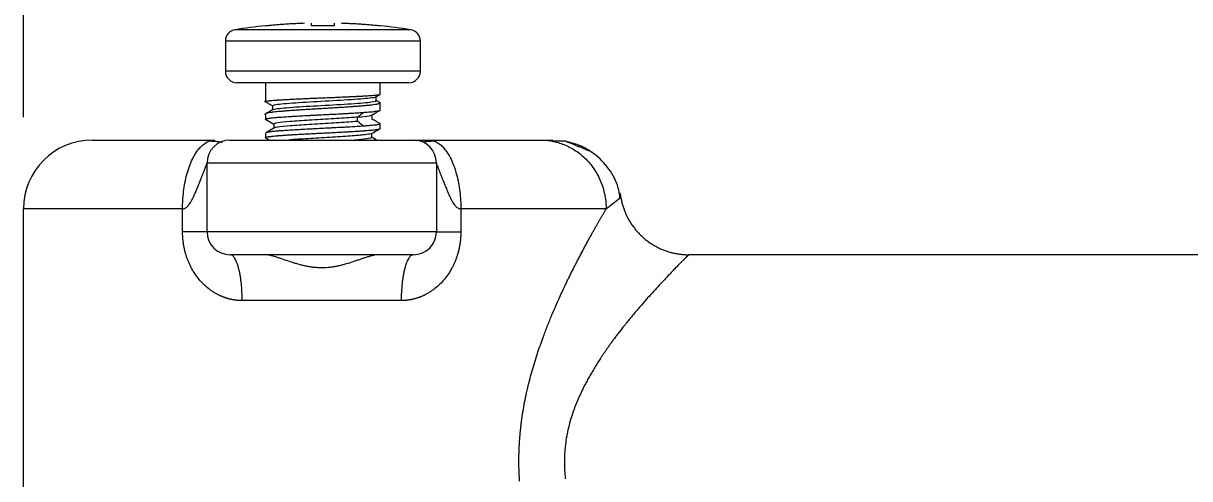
# Model space of a CAD drawing. Extents: x 4138 to 4928, y 0 to 579.
# Drawn here: x 4248.7 to 4299.6, y 503.6 to 523.4 of the extents above; entities that cross this region are included whole.
import ezdxf

# ---------------------------------------------------------------- set-up
doc = ezdxf.new("R2010")
doc.units = 0
doc.header["$LTSCALE"] = 10
doc.header["$MEASUREMENT"] = 0
doc.header["$PDMODE"] = 3
doc.header["$PDSIZE"] = -10
doc.layers.get('0').update_dxf_attribs({"linetype": 'CONTINUOUS'})
doc.layers.get('DEFPOINTS').update_dxf_attribs({"linetype": 'CONTINUOUS'})
doc.layers.add('1', color=7, linetype='CONTINUOUS')
doc.styles.add('Daelim Dimension', font='NanumGothic.ttf')
doc.dimstyles.new('DEFAULT', dxfattribs={"dimscale": 2, "dimtxt": 2, "dimasz": 2, "dimexe": 0, "dimexo": 2, "dimgap": 1, "dimtad": 1, "dimdec": 0, "dimzin": 9, "dimdsep": 46, "dimtxsty": 'Daelim Dimension', "dimcen": 0.5, "dimclrd": 5, "dimclre": 5, "dimclrt": 256, "dimadec": 1, "dimazin": 0, "dimtfac": 1, "dimtdec": 0, "dimtix": 1, "dimtmove": 0, "dimatfit": 3, "dimfxl": 1, "dimtolj": 1, "dimtzin": 1, "dimlwd": 9, "dimlwe": 9, "dimarcsym": 0})

# ---------------------------------------------------------------- blocks, each defined once
blk = doc.blocks.new('*D0')
at = {"color": 5, "lineweight": 9, "ltscale": 0.5, "transparency": 16777216}
for p, q in [((4248.734, 519.336), (4248.734, 541.51)), ((4418.784, 522.086), (4418.784, 541.51)), ((4252.734, 539.51), (4414.784, 539.51))]:
    blk.add_line(p, q, dxfattribs=at)
at = {"color": 5, "ltscale": 0.5, "transparency": 16777216}
for points in [[(4252.734, 540.177), (4252.734, 538.843), (4248.734, 539.51)], [(4414.784, 540.177), (4414.784, 538.843), (4418.784, 539.51)]]:
    blk.add_solid(points, dxfattribs=at)
at = {"layer": 'DEFPOINTS', "color": 0, "ltscale": 0.5, "transparency": 16777216}
for p in [(4418.784, 539.51), (4418.784, 518.086), (4248.734, 515.336)]:
    blk.add_point(p, dxfattribs=at)
at = {"color": 7, "ltscale": 0.5, "transparency": 16777216, "insert": (4333.759, 546.918), "char_height": 10, "attachment_point": 5, "style": 'Daelim Dimension'}
blk.add_mtext('\\A1;170', dxfattribs=at)

msp = doc.modelspace()

# ---------------------------------------------------------------- linework, layer by layer
at = {"layer": '1', "color": 7, "linetype": 'Continuous', "lineweight": 18}
for p, q in [((4259.287, 523.31), (4259.284, 523.315)), ((4264.284, 523.315), (4264.281, 523.31)), ((4265.612, 523.146), (4257.956, 523.146)), ((4257.533, 522.652), (4257.533, 521.336)), ((4266.035, 521.336), (4266.035, 522.652)), ((4265.535, 520.836), (4258.033, 520.836)), ((4251.734, 518.336), (4257.067, 518.336)), ((4257.734, 518.336), (4265.734, 518.336)), ((4266.4, 518.336), (4271.274, 518.336)), ((4256.734, 514.336), (4256.734, 517.336)), ((4266.734, 517.336), (4266.734, 514.336)), ((4248.734, 472.836), (4248.734, 515.336)), ((4265.734, 513.336), (4257.734, 513.336)), ((4357.734, 513.336), (4277.734, 513.336))]:
    msp.add_line(p, q, dxfattribs=at)
at = {"layer": '1', "color": 7, "linetype": 'Continuous', "lineweight": 13}
for p, q in [((4266.035, 522.652), (4257.533, 522.652)), ((4266.035, 521.336), (4257.533, 521.336)), ((4256.734, 517.336), (4266.734, 517.336)), ((4255.667, 514.336), (4255.667, 515.336)), ((4267.801, 515.336), (4267.801, 514.336)), ((4266.734, 514.336), (4256.734, 514.336)), ((4265.201, 511.336), (4258.267, 511.336))]:
    msp.add_line(p, q, dxfattribs=at)
at = {"layer": '1', "color": 7, "linetype": 'Continuous', "lineweight": 18}
for centre, radius, start, end in [((4258.033, 522.652), 0.5, 98.8069, 180), ((4265.535, 522.652), 0.5, 0, 81.1931), ((4258.033, 521.336), 0.5, 180, 270), ((4265.535, 521.336), 0.5, 270, 0), ((4251.734, 515.336), 3, 90, 180), ((4257.734, 517.336), 1, 90, 180), ((4265.734, 517.336), 1, 0, 90), ((4257.734, 514.336), 1, 180, 270), ((4265.734, 514.336), 1, 270, 0)]:
    msp.add_arc(centre, radius, start, end, dxfattribs=at)
for centre, major_axis, ratio, start_param, end_param in [((4261.784, 498.44), (-24.705, -3.828), 1, 4.658847, 4.712389), ((4261.784, 504.304), (22.419, 0), 0.847998, 1.548492, 1.593101), ((4261.784, 498.44), (24.705, -3.828), 1, 1.570796, 1.624338)]:
    msp.add_ellipse(centre, major_axis=major_axis, ratio=ratio, start_param=start_param, end_param=end_param, dxfattribs=at)
for points, weights, degree in [([(4260.984, 523.423), (4260.133, 523.395), (4259.287, 523.31)], [1, 0.999421089511, 1], 2), ([(4261.284, 523.31), (4261.284, 523.395), (4261.284, 523.423)], [1, 0.999421089511, 1], 2), ([(4262.284, 523.423), (4262.284, 523.395), (4262.284, 523.31)], [1, 0.999421089511, 1], 2), ([(4264.281, 523.31), (4263.434, 523.395), (4262.584, 523.423)], [1, 0.999421089511, 1], 2), ([(4274.776, 515.836), (4275.032, 514.32), (4276.207, 513.336), (4277.734, 513.336)], [1.12433443893, 0.952241180182, 0.958795667554, 1.14399790104], 3)]:
    msp.add_rational_spline(points, weights, degree=degree, dxfattribs=at)
for points, degree in [([(4259.284, 520.836), (4259.284, 520.008)], 1), ([(4264.284, 520.333), (4264.284, 520.836)], 1), ([(4264.101, 520.224), (4264.276, 520.325)], 1), ([(4259.234, 520.033), (4259.587, 519.829)], 1), ([(4259.291, 520.001), (4259.286, 520.003), (4259.284, 520.006), (4259.284, 520.009)], 3), ([(4259.587, 519.835), (4259.587, 519.655)], 1), ([(4264.265, 519.968), (4264.103, 520.062)], 1), ([(4264.113, 520.05), (4264.113, 520.231)], 1), ([(4264.284, 519.639), (4264.284, 519.948)], 1), ([(4259.596, 519.661), (4259.234, 519.45)], 1), ([(4259.284, 519.473), (4259.284, 519.24)], 1), ([(4263.909, 519.417), (4264.271, 519.628)], 1), ([(4264.28, 519.05), (4263.917, 519.26)], 1), ([(4263.927, 519.248), (4263.927, 519.252), (4263.924, 519.256), (4263.918, 519.26)], 3), ([(4263.927, 519.248), (4263.927, 519.428)], 1), ([(4259.293, 519.23), (4259.287, 519.233), (4259.284, 519.237), (4259.284, 519.24)], 3), ([(4259.291, 519.231), (4259.472, 519.126), (4259.653, 519.021)], 2), ([(4259.653, 518.86), (4259.472, 518.755), (4259.291, 518.65)], 2), ([(4259.642, 519.034), (4259.642, 518.944), (4259.642, 518.854)], 2), ([(4263.915, 518.621), (4264.096, 518.726), (4264.277, 518.831)], 2), ([(4264.274, 519.053), (4264.281, 519.049), (4264.284, 519.045), (4264.284, 519.041)], 3), ([(4264.284, 518.84), (4264.284, 519.042)], 1), ([(4259.284, 518.64), (4259.284, 518.44)], 1), ([(4259.294, 518.429), (4259.287, 518.433), (4259.284, 518.437), (4259.284, 518.44)], 3), ([(4259.292, 518.43), (4259.373, 518.383), (4259.454, 518.336)], 2), ([(4264.128, 518.336), (4264.021, 518.398), (4263.914, 518.46)], 2), ([(4263.926, 518.447), (4263.926, 518.537), (4263.926, 518.627)], 2), ([(4272.324, 518.286), (4271.78, 518.288)], 1), ([(4272.523, 518.218), (4272.354, 518.288)], 1), ([(4273.399, 517.858), (4272.354, 518.288)], 1), ([(4274.737, 516.029), (4274.752, 515.965), (4274.765, 515.9), (4274.776, 515.836)], 3)]:
    msp.add_open_spline(points, degree=degree, dxfattribs=at)
for points, knots in [([(4259.284, 520.009), (4259.284, 520.012), (4259.292, 520.019), (4259.328, 520.03), (4259.367, 520.037), (4259.397, 520.041), (4259.403, 520.042), (4259.416, 520.044), (4259.423, 520.045), (4259.444, 520.048), (4259.459, 520.05), (4259.506, 520.055), (4259.575, 520.062), (4259.659, 520.07), (4259.727, 520.075), (4259.762, 520.078), (4259.8, 520.08), (4259.825, 520.082), (4259.838, 520.083), (4259.903, 520.087), (4260.013, 520.094), (4260.134, 520.101), (4260.26, 520.108), (4260.325, 520.111), (4260.411, 520.115), (4260.428, 520.116), (4260.463, 520.118), (4260.48, 520.119), (4260.533, 520.122), (4260.569, 520.123), (4260.677, 520.129), (4260.825, 520.136), (4260.978, 520.143), (4261.095, 520.148), (4261.135, 520.149), (4261.215, 520.153), (4261.255, 520.155), (4261.376, 520.16), (4261.457, 520.163), (4261.619, 520.17), (4261.7, 520.173), (4261.863, 520.18), (4261.945, 520.183), (4262.068, 520.188), (4262.109, 520.19), (4262.19, 520.194), (4262.231, 520.195), (4262.351, 520.2), (4262.509, 520.207), (4262.663, 520.214), (4262.776, 520.219), (4262.814, 520.22), (4262.87, 520.223), (4262.888, 520.223), (4262.925, 520.225), (4263.016, 520.229), (4263.104, 520.233), (4263.239, 520.24), (4263.37, 520.246), (4263.492, 520.253), (4263.565, 520.257), (4263.579, 520.258), (4263.608, 520.26), (4263.65, 520.262), (4263.69, 520.265), (4263.767, 520.27), (4263.865, 520.276), (4263.949, 520.282), (4264.007, 520.287), (4264.025, 520.288), (4264.061, 520.292), (4264.077, 520.293), (4264.125, 520.298), (4264.18, 520.305), (4264.219, 520.311), (4264.243, 520.316), (4264.25, 520.317), (4264.262, 520.321), (4264.268, 520.322), (4264.28, 520.327), (4264.284, 520.33), (4264.284, 520.333)], [0, 0, 0, 0, 0.03125, 0.0625, 0.09375, 0.09375, 0.101563, 0.101563, 0.109375, 0.109375, 0.125, 0.125, 0.15625, 0.1875, 0.1875, 0.203125, 0.210938, 0.210938, 0.21875, 0.21875, 0.25, 0.28125, 0.28125, 0.3125, 0.3125, 0.320313, 0.320313, 0.328125, 0.328125, 0.34375, 0.34375, 0.375, 0.40625, 0.40625, 0.421875, 0.421875, 0.4375, 0.4375, 0.46875, 0.46875, 0.5, 0.5, 0.53125, 0.53125, 0.546875, 0.546875, 0.5625, 0.5625, 0.59375, 0.625, 0.625, 0.640625, 0.640625, 0.648437, 0.648437, 0.65625, 0.6875, 0.6875, 0.71875, 0.75, 0.75, 0.757812, 0.757812, 0.765625, 0.78125, 0.78125, 0.8125, 0.84375, 0.84375, 0.859375, 0.859375, 0.875, 0.875, 0.90625, 0.9375, 0.9375, 0.953125, 0.953125, 0.96875, 0.96875, 1, 1, 1, 1]), ([(4264.284, 519.948), (4264.284, 519.942), (4264.28, 519.937), (4264.264, 519.927), (4264.24, 519.917), (4264.2, 519.906), (4264.165, 519.899), (4264.152, 519.896), (4264.124, 519.891), (4264.109, 519.889), (4264.062, 519.881), (4263.992, 519.871), (4263.909, 519.86), (4263.841, 519.852), (4263.805, 519.849), (4263.768, 519.845), (4263.743, 519.842), (4263.73, 519.841), (4263.664, 519.834), (4263.554, 519.824), (4263.374, 519.809), (4263.242, 519.8), (4263.157, 519.793), (4263.14, 519.792), (4263.105, 519.789), (4263.087, 519.788), (4263.034, 519.784), (4262.999, 519.782), (4262.891, 519.774), (4262.743, 519.764), (4262.59, 519.754), (4262.472, 519.746), (4262.433, 519.744), (4262.353, 519.739), (4262.313, 519.736), (4262.192, 519.729), (4262.03, 519.719), (4261.867, 519.71), (4261.704, 519.7), (4261.623, 519.695), (4261.5, 519.687), (4261.459, 519.685), (4261.377, 519.68), (4261.337, 519.677), (4261.217, 519.67), (4261.059, 519.66), (4260.905, 519.65), (4260.792, 519.643), (4260.754, 519.64), (4260.698, 519.637), (4260.68, 519.636), (4260.643, 519.633), (4260.551, 519.627), (4260.464, 519.621), (4260.328, 519.612), (4260.263, 519.607), (4260.137, 519.597), (4260.076, 519.592), (4260.003, 519.586), (4259.989, 519.585), (4259.96, 519.582), (4259.918, 519.578), (4259.878, 519.575), (4259.8, 519.567), (4259.703, 519.558), (4259.619, 519.548), (4259.561, 519.541), (4259.543, 519.539), (4259.507, 519.534), (4259.49, 519.532), (4259.443, 519.525), (4259.416, 519.52), (4259.368, 519.511), (4259.348, 519.506), (4259.316, 519.496), (4259.304, 519.491), (4259.288, 519.482), (4259.284, 519.477), (4259.284, 519.472)], [0, 0, 0, 0, 0.03125, 0.03125, 0.0625, 0.09375, 0.09375, 0.109375, 0.109375, 0.125, 0.125, 0.15625, 0.1875, 0.1875, 0.203125, 0.210937, 0.210937, 0.21875, 0.21875, 0.25, 0.28125, 0.3125, 0.3125, 0.320312, 0.320312, 0.328125, 0.328125, 0.34375, 0.34375, 0.375, 0.40625, 0.40625, 0.421875, 0.421875, 0.4375, 0.4375, 0.46875, 0.5, 0.5, 0.53125, 0.53125, 0.546875, 0.546875, 0.5625, 0.5625, 0.59375, 0.625, 0.625, 0.640625, 0.640625, 0.648437, 0.648437, 0.65625, 0.6875, 0.6875, 0.71875, 0.71875, 0.75, 0.75, 0.757812, 0.757812, 0.765625, 0.78125, 0.78125, 0.8125, 0.84375, 0.84375, 0.859375, 0.859375, 0.875, 0.875, 0.90625, 0.90625, 0.9375, 0.9375, 0.96875, 0.96875, 1, 1, 1, 1]), ([(4259.596, 519.824), (4259.57, 519.84), (4259.643, 519.883), (4260.36, 519.952), (4261.708, 520.03), (4263.089, 520.107), (4263.946, 520.176), (4264.112, 520.219), (4264.113, 520.237)], [0, 0, 0, 0, 0.11888, 0.313754, 0.499296, 0.684838, 0.87038, 1, 1, 1, 1]), ([(4259.587, 519.649), (4259.587, 519.661), (4259.684, 519.701), (4260.36, 519.765), (4261.708, 519.843), (4263.089, 519.92), (4263.946, 519.989), (4264.112, 520.032), (4264.113, 520.05)], [0, 0, 0, 0, 0.092881, 0.293421, 0.484357, 0.675294, 0.86623, 1, 1, 1, 1]), ([(4264.269, 519.966), (4264.272, 519.964), (4264.28, 519.958), (4264.284, 519.952), (4264.284, 519.948)], [0, 0, 0, 0, 0.279272, 1, 1, 1, 1]), ([(4259.284, 519.24), (4259.284, 519.247), (4259.293, 519.253), (4259.329, 519.266), (4259.356, 519.272), (4259.4, 519.28), (4259.41, 519.281), (4259.43, 519.284), (4259.44, 519.286), (4259.474, 519.29), (4259.498, 519.294), (4259.577, 519.303), (4259.637, 519.309), (4259.739, 519.319), (4259.775, 519.322), (4259.832, 519.327), (4259.851, 519.328), (4259.891, 519.331), (4259.911, 519.333), (4260.014, 519.341), (4260.103, 519.347), (4260.245, 519.356), (4260.293, 519.359), (4260.369, 519.364), (4260.394, 519.366), (4260.446, 519.369), (4260.472, 519.37), (4260.605, 519.378), (4260.714, 519.384), (4260.94, 519.397), (4261.056, 519.403), (4261.206, 519.411), (4261.236, 519.412), (4261.296, 519.416), (4261.387, 519.42), (4261.478, 519.425), (4261.661, 519.434), (4261.783, 519.441), (4261.936, 519.448), (4261.967, 519.45), (4262.028, 519.453), (4262.059, 519.455), (4262.151, 519.459), (4262.212, 519.462), (4262.392, 519.472), (4262.51, 519.478), (4262.683, 519.487), (4262.74, 519.491), (4262.824, 519.495), (4262.852, 519.497), (4262.908, 519.5), (4262.935, 519.502), (4263.071, 519.509), (4263.175, 519.515), (4263.371, 519.528), (4263.464, 519.534), (4263.552, 519.541)], [0, 0, 0, 0, 0.0625, 0.0625, 0.125, 0.125, 0.140625, 0.140625, 0.15625, 0.15625, 0.1875, 0.1875, 0.25, 0.25, 0.28125, 0.28125, 0.296875, 0.296875, 0.3125, 0.3125, 0.375, 0.375, 0.40625, 0.40625, 0.421875, 0.421875, 0.4375, 0.4375, 0.5, 0.5, 0.5625, 0.5625, 0.578125, 0.578125, 0.59375, 0.625, 0.625, 0.6875, 0.6875, 0.703125, 0.703125, 0.71875, 0.71875, 0.75, 0.75, 0.8125, 0.8125, 0.84375, 0.84375, 0.859375, 0.859375, 0.875, 0.875, 0.9375, 0.9375, 1, 1, 1, 1]), ([(4263.298, 519.334), (4263.212, 519.327), (4262.873, 519.3), (4262.152, 519.255), (4261.172, 519.198), (4260.313, 519.141), (4259.763, 519.086), (4259.642, 519.051), (4259.642, 519.034)], [0, 0, 0, 0, 0.072909, 0.262447, 0.451985, 0.641523, 0.831061, 1, 1, 1, 1]), ([(4263.298, 519.334), (4263.52, 519.352), (4263.779, 519.38), (4263.889, 519.408), (4263.909, 519.418)], [0, 0, 0, 0, 0.669795, 1, 1, 1, 1]), ([(4263.552, 519.541), (4263.61, 519.545), (4263.72, 519.554), (4263.865, 519.566), (4263.949, 519.574), (4264.007, 519.58), (4264.026, 519.582), (4264.061, 519.586), (4264.078, 519.588), (4264.125, 519.594), (4264.152, 519.598), (4264.2, 519.607), (4264.219, 519.611), (4264.243, 519.617), (4264.25, 519.619), (4264.263, 519.623), (4264.268, 519.625), (4264.28, 519.632), (4264.284, 519.636), (4264.284, 519.64)], [0, 0, 0, 0, 0.125, 0.25, 0.375, 0.375, 0.4375, 0.4375, 0.5, 0.5, 0.625, 0.625, 0.75, 0.75, 0.8125, 0.8125, 0.875, 0.875, 1, 1, 1, 1]), ([(4259.284, 518.44), (4259.284, 518.445), (4259.288, 518.449), (4259.304, 518.457), (4259.328, 518.466), (4259.367, 518.474), (4259.397, 518.479), (4259.403, 518.48), (4259.416, 518.482), (4259.423, 518.483), (4259.444, 518.486), (4259.459, 518.488), (4259.506, 518.495), (4259.541, 518.499), (4259.617, 518.507), (4259.659, 518.511), (4259.727, 518.518), (4259.763, 518.521), (4259.8, 518.524), (4259.825, 518.526), (4259.838, 518.527), (4259.903, 518.532), (4259.959, 518.536), (4260.074, 518.545), (4260.134, 518.549), (4260.26, 518.557), (4260.326, 518.561), (4260.411, 518.567), (4260.428, 518.568), (4260.463, 518.57), (4260.481, 518.571), (4260.534, 518.574), (4260.569, 518.576), (4260.678, 518.582), (4260.825, 518.591), (4260.978, 518.599), (4261.096, 518.605), (4261.135, 518.607), (4261.215, 518.611), (4261.255, 518.613), (4261.376, 518.62), (4261.538, 518.628), (4261.782, 518.641), (4261.945, 518.649), (4262.068, 518.655), (4262.109, 518.657), (4262.191, 518.661), (4262.231, 518.663), (4262.351, 518.67), (4262.509, 518.678), (4262.663, 518.686), (4262.776, 518.693), (4262.814, 518.695), (4262.87, 518.698), (4262.888, 518.699), (4262.925, 518.701), (4263.017, 518.706), (4263.104, 518.711), (4263.24, 518.72), (4263.305, 518.724), (4263.431, 518.732), (4263.492, 518.736), (4263.565, 518.742), (4263.579, 518.743), (4263.608, 518.745), (4263.65, 518.748), (4263.69, 518.751), (4263.768, 518.757), (4263.865, 518.765), (4263.949, 518.774), (4264.007, 518.78), (4264.025, 518.782), (4264.061, 518.786), (4264.077, 518.788), (4264.125, 518.795), (4264.18, 518.803), (4264.219, 518.811), (4264.251, 518.82), (4264.263, 518.824), (4264.28, 518.832), (4264.284, 518.836), (4264.284, 518.84)], [0, 0, 0, 0, 0.03125, 0.03125, 0.0625, 0.09375, 0.09375, 0.101562, 0.101562, 0.109375, 0.109375, 0.125, 0.125, 0.15625, 0.15625, 0.1875, 0.1875, 0.203125, 0.210937, 0.210937, 0.21875, 0.21875, 0.25, 0.25, 0.28125, 0.28125, 0.3125, 0.3125, 0.320313, 0.320313, 0.328125, 0.328125, 0.34375, 0.34375, 0.375, 0.40625, 0.40625, 0.421875, 0.421875, 0.4375, 0.4375, 0.46875, 0.5, 0.53125, 0.53125, 0.546875, 0.546875, 0.5625, 0.5625, 0.59375, 0.625, 0.625, 0.640625, 0.640625, 0.648438, 0.648438, 0.65625, 0.6875, 0.6875, 0.71875, 0.71875, 0.75, 0.75, 0.757813, 0.757813, 0.765625, 0.78125, 0.78125, 0.8125, 0.84375, 0.84375, 0.859375, 0.859375, 0.875, 0.875, 0.90625, 0.9375, 0.9375, 0.96875, 0.96875, 1, 1, 1, 1]), ([(4263.552, 518.94), (4263.464, 518.934), (4263.371, 518.928), (4263.175, 518.915), (4263.072, 518.909), (4262.936, 518.901), (4262.908, 518.9), (4262.853, 518.897), (4262.825, 518.895), (4262.74, 518.89), (4262.683, 518.887), (4262.51, 518.878), (4262.393, 518.872), (4262.212, 518.862), (4262.152, 518.859), (4262.06, 518.854), (4262.029, 518.853), (4261.967, 518.85), (4261.937, 518.848), (4261.783, 518.84), (4261.661, 518.834), (4261.479, 518.825), (4261.418, 518.822), (4261.327, 518.817), (4261.297, 518.815), (4261.236, 518.812), (4261.206, 518.811), (4261.056, 518.803), (4260.94, 518.797), (4260.714, 518.784), (4260.605, 518.778), (4260.473, 518.77), (4260.446, 518.768), (4260.395, 518.765), (4260.318, 518.761), (4260.245, 518.756), (4260.103, 518.747), (4260.015, 518.74), (4259.912, 518.733), (4259.891, 518.731), (4259.852, 518.728), (4259.832, 518.726), (4259.775, 518.722), (4259.739, 518.718), (4259.637, 518.709), (4259.577, 518.703), (4259.498, 518.694), (4259.474, 518.691), (4259.441, 518.686), (4259.43, 518.684), (4259.41, 518.681), (4259.4, 518.679), (4259.356, 518.672), (4259.329, 518.665), (4259.304, 518.657), (4259.298, 518.654), (4259.294, 518.652)], [0, 0, 0, 0, 0.064914, 0.064914, 0.129828, 0.129828, 0.146056, 0.146056, 0.162285, 0.162285, 0.194742, 0.194742, 0.259656, 0.259656, 0.292113, 0.292113, 0.308341, 0.308341, 0.32457, 0.32457, 0.389484, 0.389484, 0.421941, 0.421941, 0.438169, 0.438169, 0.454398, 0.454398, 0.519312, 0.519312, 0.584226, 0.584226, 0.600454, 0.600454, 0.616683, 0.64914, 0.64914, 0.714054, 0.714054, 0.730282, 0.730282, 0.746511, 0.746511, 0.778968, 0.778968, 0.843882, 0.843882, 0.876339, 0.876339, 0.892567, 0.892567, 0.908796, 0.908796, 0.97371, 0.97371, 1, 1, 1, 1]), ([(4263.298, 519.147), (4263.212, 519.14), (4262.873, 519.114), (4262.152, 519.068), (4261.172, 519.011), (4260.313, 518.955), (4259.807, 518.904), (4259.675, 518.873), (4259.653, 518.86)], [0, 0, 0, 0, 0.076229, 0.274399, 0.472569, 0.670739, 0.868909, 1, 1, 1, 1]), ([(4264.284, 519.041), (4264.284, 519.037), (4264.276, 519.028), (4264.24, 519.016), (4264.2, 519.008), (4264.165, 519.001), (4264.152, 518.999), (4264.124, 518.995), (4264.109, 518.993), (4264.062, 518.986), (4263.993, 518.978), (4263.909, 518.969), (4263.841, 518.963), (4263.818, 518.961), (4263.769, 518.957), (4263.744, 518.955), (4263.665, 518.948), (4263.61, 518.944), (4263.552, 518.94)], [0, 0, 0, 0, 0.125, 0.25, 0.375, 0.375, 0.4375, 0.4375, 0.5, 0.5, 0.625, 0.75, 0.75, 0.8125, 0.8125, 0.875, 0.875, 1, 1, 1, 1]), ([(4257.4, 518.216), (4257.395, 518.222), (4257.353, 518.237), (4257.23, 518.258), (4257.029, 518.275), (4256.894, 518.284), (4256.817, 518.288)], [0, 0, 0, 0, 0.320118, 0.650739, 0.824608, 1, 1, 1, 1]), ([(4257.4, 518.216), (4257.395, 518.222), (4257.353, 518.237), (4257.23, 518.258), (4257.029, 518.275), (4256.894, 518.284), (4256.817, 518.288)], [0, 0, 0, 0, 0.320117, 0.650738, 0.824607, 1, 1, 1, 1]), ([(4257.817, 518.336), (4257.856, 518.336), (4257.939, 518.336), (4257.965, 518.336), (4257.964, 518.336)], [0, 0, 0, 0, 0.503954, 1, 1, 1, 1]), ([(4263.914, 518.621), (4263.886, 518.605), (4263.714, 518.57), (4263.112, 518.516), (4262.216, 518.459), (4261.235, 518.402), (4260.609, 518.361), (4260.335, 518.339), (4260.3, 518.336)], [0, 0, 0, 0, 0.168944, 0.369059, 0.569174, 0.769289, 0.969404, 1, 1, 1, 1]), ([(4263.926, 518.447), (4263.926, 518.446), (4263.92, 518.425), (4263.758, 518.388), (4263.378, 518.353), (4263.167, 518.336)], [0, 0, 0, 0, 0.041432, 0.554379, 1, 1, 1, 1]), ([(4265.554, 518.336), (4265.556, 518.336), (4265.594, 518.336), (4265.71, 518.336), (4266.004, 518.336), (4266.258, 518.336), (4266.4, 518.336)], [0, 0, 0, 0, 0.023269, 0.348846, 0.674423, 1, 1, 1, 1]), ([(4266.676, 518.288), (4266.597, 518.284), (4266.457, 518.275), (4266.277, 518.261), (4266.2, 518.25), (4266.166, 518.244)], [0, 0, 0, 0, 0.298369, 0.594739, 1, 1, 1, 1]), ([(4271.274, 518.336), (4271.33, 518.336), (4271.436, 518.336), (4271.574, 518.336), (4271.677, 518.336), (4271.747, 518.336), (4271.788, 518.336), (4271.803, 518.336), (4271.808, 518.336)], [0, 0, 0, 0, 0.170989, 0.341978, 0.512967, 0.683956, 0.854945, 1, 1, 1, 1]), ([(4272.389, 518.282), (4272.524, 518.255), (4272.66, 518.219), (4272.959, 518.116), (4273.122, 518.044), (4273.358, 517.913), (4273.435, 517.865), (4273.56, 517.78), (4273.609, 517.744), (4273.657, 517.707)], [0, 0, 0, 0, 0.309204, 0.309204, 0.686225, 0.686225, 0.874735, 0.874735, 1, 1, 1, 1]), ([(4274.738, 515.814), (4274.731, 515.927), (4274.68, 516.336), (4274.348, 517.005), (4273.727, 517.705), (4273.193, 518.013), (4272.898, 518.131)], [0, 0, 0, 0, 0.107709, 0.400432, 0.702619, 1, 1, 1, 1]), ([(4256.696, 517.226), (4256.698, 517.233), (4256.707, 517.256), (4256.718, 517.289), (4256.728, 517.317), (4256.733, 517.333), (4256.734, 517.336), (4256.734, 517.336)], [0, 0, 0, 0, 0.115164, 0.370171, 0.599662, 0.815044, 1, 1, 1, 1]), ([(4274.776, 515.836), (4274.776, 515.836), (4274.776, 515.836), (4274.775, 515.836), (4274.775, 515.836), (4274.774, 515.835), (4274.773, 515.834), (4274.772, 515.833), (4274.771, 515.832), (4274.769, 515.831), (4274.767, 515.83), (4274.766, 515.828), (4274.764, 515.827), (4274.764, 515.827)], [0, 0, 0, 0, 0.092157, 0.184531, 0.277121, 0.369923, 0.462934, 0.556151, 0.649572, 0.743191, 0.837007, 0.931015, 1, 1, 1, 1]), ([(4274.764, 515.827), (4274.765, 515.827), (4274.767, 515.829), (4274.77, 515.831), (4274.772, 515.833), (4274.774, 515.835), (4274.776, 515.836), (4274.776, 515.836), (4274.776, 515.836)], [0, 0, 0, 0, 0.069406, 0.256852, 0.443666, 0.629817, 0.815272, 1, 1, 1, 1]), ([(4264.206, 513.336), (4264.175, 513.336), (4264.142, 513.334), (4264.071, 513.325), (4264.033, 513.318), (4263.955, 513.301), (4263.913, 513.29), (4263.848, 513.273), (4263.826, 513.266), (4263.781, 513.253), (4263.758, 513.246), (4263.689, 513.225), (4263.642, 513.21), (4263.545, 513.178), (4263.496, 513.161), (4263.396, 513.127), (4263.345, 513.11), (4263.267, 513.083), (4263.24, 513.074), (4263.187, 513.056), (4263.161, 513.047), (4263.026, 513.002), (4262.916, 512.967), (4262.748, 512.919), (4262.691, 512.903), (4262.577, 512.874), (4262.519, 512.86), (4262.402, 512.835), (4262.343, 512.823), (4262.253, 512.808), (4262.223, 512.803), (4262.162, 512.794), (4262.132, 512.79), (4261.98, 512.772), (4261.858, 512.764), (4261.676, 512.764), (4261.615, 512.766), (4261.493, 512.773), (4261.432, 512.779), (4261.341, 512.79), (4261.31, 512.794), (4261.25, 512.802), (4261.159, 512.816), (4261.071, 512.834), (4260.953, 512.859), (4260.895, 512.873), (4260.78, 512.902), (4260.723, 512.918), (4260.638, 512.942), (4260.61, 512.951), (4260.554, 512.968), (4260.526, 512.976), (4260.443, 513.002), (4260.388, 513.02), (4260.228, 513.073), (4260.125, 513.109), (4259.975, 513.16), (4259.925, 513.177), (4259.829, 513.209), (4259.781, 513.224), (4259.711, 513.246), (4259.688, 513.253), (4259.643, 513.266), (4259.621, 513.272), (4259.557, 513.29), (4259.515, 513.3), (4259.436, 513.318), (4259.398, 513.324), (4259.344, 513.331), (4259.327, 513.333), (4259.293, 513.336), (4259.277, 513.336), (4259.261, 513.336)], [0, 0, 0, 0, 0.03125, 0.03125, 0.0625, 0.0625, 0.09375, 0.09375, 0.109375, 0.109375, 0.125, 0.125, 0.15625, 0.15625, 0.1875, 0.1875, 0.21875, 0.21875, 0.234375, 0.234375, 0.25, 0.25, 0.3125, 0.3125, 0.34375, 0.34375, 0.375, 0.375, 0.40625, 0.40625, 0.421875, 0.421875, 0.4375, 0.4375, 0.5, 0.5, 0.53125, 0.53125, 0.5625, 0.5625, 0.578125, 0.578125, 0.59375, 0.625, 0.625, 0.65625, 0.65625, 0.6875, 0.6875, 0.703125, 0.703125, 0.71875, 0.71875, 0.75, 0.75, 0.8125, 0.8125, 0.84375, 0.84375, 0.875, 0.875, 0.890625, 0.890625, 0.90625, 0.90625, 0.9375, 0.9375, 0.96875, 0.96875, 0.984375, 0.984375, 1, 1, 1, 1])]:
    msp.add_open_spline(points, degree=3, knots=knots, dxfattribs=at)
at = {"layer": '1', "color": 7, "linetype": 'Continuous', "lineweight": 13}
for points in [[(4263.298, 519.147), (4263.298, 519.209), (4263.298, 519.272), (4263.298, 519.334)], [(4263.299, 519.334), (4263.383, 519.403), (4263.467, 519.472), (4263.552, 519.541)], [(4263.552, 518.94), (4263.467, 519.009), (4263.383, 519.078), (4263.299, 519.147)]]:
    msp.add_open_spline(points, degree=3, dxfattribs=at)
for points, weights in [([(4255.667, 515.336), (4255.667, 518.336), (4257.067, 518.336)], [1, 0.707106782181, 1]), ([(4266.4, 518.336), (4267.801, 518.336), (4267.801, 515.336)], [1, 0.707109046241, 1]), ([(4271.274, 518.336), (4274.136, 518.336), (4274.136, 515.336)], [1, 0.707106886957, 1]), ([(4255.667, 515.336), (4248.734, 515.336), (4248.734, 515.336)], [1, 0.856348838855, 1]), ([(4274.136, 515.336), (4272.532, 515.336), (4267.801, 515.336)], [1, 0.924745587961, 1])]:
    msp.add_rational_spline(points, weights, degree=2, dxfattribs=at)
for points, knots in [([(4255.667, 515.336), (4255.681, 515.336), (4255.712, 515.339), (4255.758, 515.352), (4255.806, 515.377), (4255.856, 515.414), (4255.907, 515.465), (4255.96, 515.532), (4256.016, 515.616), (4256.076, 515.722), (4256.14, 515.85), (4256.209, 516.001), (4256.284, 516.176), (4256.362, 516.367), (4256.438, 516.559), (4256.508, 516.734), (4256.566, 516.885), (4256.615, 517.009), (4256.653, 517.11), (4256.679, 517.179), (4256.692, 517.214), (4256.696, 517.226)], [0, 0, 0, 0, 0.026224, 0.056636, 0.088034, 0.121416, 0.157637, 0.197706, 0.242697, 0.293562, 0.351564, 0.417584, 0.492277, 0.575637, 0.660592, 0.740322, 0.810604, 0.872101, 0.926933, 0.974844, 1, 1, 1, 1]), ([(4266.772, 517.226), (4266.776, 517.214), (4266.789, 517.179), (4266.815, 517.11), (4266.853, 517.01), (4266.901, 516.886), (4266.96, 516.735), (4267.03, 516.559), (4267.107, 516.366), (4267.185, 516.175), (4267.259, 516), (4267.328, 515.848), (4267.392, 515.721), (4267.452, 515.616), (4267.508, 515.531), (4267.561, 515.464), (4267.612, 515.414), (4267.662, 515.377), (4267.71, 515.352), (4267.756, 515.339), (4267.786, 515.336), (4267.801, 515.336)], [0, 0, 0, 0, 0.024867, 0.072704, 0.127449, 0.188775, 0.25906, 0.339198, 0.424775, 0.508554, 0.583145, 0.649012, 0.706909, 0.757682, 0.8026, 0.842613, 0.87879, 0.912138, 0.943507, 0.973897, 1, 1, 1, 1]), ([(4274.136, 515.336), (4274.142, 515.341), (4274.154, 515.35), (4274.171, 515.363), (4274.188, 515.376), (4274.205, 515.389), (4274.221, 515.402), (4274.238, 515.415), (4274.254, 515.427), (4274.269, 515.439), (4274.285, 515.451), (4274.3, 515.463), (4274.316, 515.475), (4274.33, 515.486), (4274.345, 515.498), (4274.36, 515.509), (4274.374, 515.52), (4274.388, 515.531), (4274.401, 515.541), (4274.415, 515.552), (4274.428, 515.562), (4274.441, 515.572), (4274.453, 515.582), (4274.466, 515.591), (4274.478, 515.601), (4274.49, 515.61), (4274.501, 515.619), (4274.513, 515.628), (4274.524, 515.637), (4274.534, 515.645), (4274.545, 515.654), (4274.555, 515.662), (4274.565, 515.67), (4274.575, 515.677), (4274.585, 515.685), (4274.594, 515.692), (4274.603, 515.699), (4274.612, 515.706), (4274.62, 515.713), (4274.628, 515.719), (4274.636, 515.726), (4274.647, 515.734), (4274.659, 515.743), (4274.672, 515.754), (4274.685, 515.764), (4274.697, 515.773), (4274.708, 515.782), (4274.718, 515.79), (4274.727, 515.797), (4274.736, 515.804), (4274.743, 515.81), (4274.75, 515.816), (4274.756, 515.821), (4274.761, 515.824), (4274.763, 515.826), (4274.764, 515.827)], [0, 0, 0, 0, 0.017203, 0.034361, 0.051473, 0.068539, 0.085558, 0.102529, 0.119451, 0.136323, 0.153145, 0.169915, 0.186634, 0.2033, 0.219913, 0.236472, 0.252976, 0.269424, 0.285815, 0.302148, 0.318423, 0.334638, 0.350794, 0.366888, 0.382921, 0.398892, 0.4148, 0.430644, 0.446422, 0.462135, 0.477779, 0.493356, 0.508862, 0.524298, 0.539662, 0.554954, 0.570172, 0.585316, 0.600384, 0.615376, 0.630292, 0.645129, 0.673512, 0.70186, 0.730169, 0.758436, 0.786658, 0.814829, 0.842945, 0.871001, 0.898992, 0.926914, 0.954762, 0.982531, 1, 1, 1, 1]), ([(4270.362, 503.46), (4270.361, 503.476), (4270.359, 503.507), (4270.356, 503.554), (4270.353, 503.601), (4270.351, 503.648), (4270.348, 503.694), (4270.346, 503.741), (4270.344, 503.788), (4270.342, 503.835), (4270.341, 503.882), (4270.339, 503.928), (4270.338, 503.975), (4270.337, 504.022), (4270.335, 504.069), (4270.335, 504.116), (4270.334, 504.162), (4270.333, 504.209), (4270.333, 504.256), (4270.333, 504.303), (4270.333, 504.35), (4270.333, 504.396), (4270.333, 504.443), (4270.334, 504.49), (4270.334, 504.537), (4270.335, 504.584), (4270.336, 504.631), (4270.337, 504.677), (4270.339, 504.724), (4270.34, 504.771), (4270.342, 504.818), (4270.344, 504.865), (4270.346, 504.912), (4270.348, 504.958), (4270.35, 505.005), (4270.352, 505.052), (4270.355, 505.099), (4270.358, 505.146), (4270.361, 505.193), (4270.364, 505.239), (4270.367, 505.286), (4270.371, 505.333), (4270.374, 505.38), (4270.378, 505.427), (4270.382, 505.474), (4270.386, 505.52), (4270.391, 505.567), (4270.395, 505.614), (4270.4, 505.661), (4270.405, 505.708), (4270.41, 505.755), (4270.415, 505.802), (4270.42, 505.848), (4270.425, 505.895), (4270.431, 505.942), (4270.437, 505.989), (4270.443, 506.036), (4270.449, 506.083), (4270.455, 506.13), (4270.478, 506.3), (4270.524, 506.595), (4270.601, 507.012), (4270.69, 507.429), (4270.788, 507.835), (4270.894, 508.229), (4271.006, 508.61), (4271.126, 508.991), (4271.266, 509.404), (4271.426, 509.845), (4271.608, 510.314), (4271.795, 510.77), (4271.987, 511.213), (4272.182, 511.644), (4272.342, 511.983), (4272.464, 512.236), (4272.546, 512.406), (4272.629, 512.573), (4272.712, 512.738), (4272.795, 512.901), (4272.878, 513.062), (4272.984, 513.266), (4273.113, 513.51), (4273.262, 513.787), (4273.407, 514.053), (4273.511, 514.242), (4273.579, 514.364), (4273.612, 514.423), (4273.645, 514.481), (4273.677, 514.538), (4273.709, 514.595), (4273.74, 514.65), (4273.771, 514.705), (4273.802, 514.758), (4273.832, 514.811), (4273.862, 514.863), (4273.891, 514.915), (4273.92, 514.965), (4273.949, 515.014), (4273.977, 515.063), (4274.005, 515.111), (4274.032, 515.158), (4274.059, 515.204), (4274.085, 515.249), (4274.111, 515.293), (4274.128, 515.322), (4274.136, 515.336)], [0, 0, 0, 0, 0.003227, 0.006453, 0.009678, 0.012901, 0.016124, 0.019345, 0.022566, 0.025786, 0.029006, 0.032224, 0.035443, 0.03866, 0.041878, 0.045095, 0.048311, 0.051528, 0.054744, 0.05796, 0.061177, 0.064393, 0.06761, 0.070827, 0.074044, 0.077261, 0.080479, 0.083698, 0.086917, 0.090137, 0.093358, 0.096579, 0.099802, 0.103025, 0.106249, 0.109475, 0.112701, 0.115929, 0.119159, 0.12239, 0.125622, 0.128855, 0.132091, 0.135328, 0.138567, 0.141807, 0.14505, 0.148295, 0.151541, 0.15479, 0.158041, 0.161294, 0.16455, 0.167808, 0.171068, 0.174331, 0.177597, 0.180865, 0.184137, 0.187411, 0.216622, 0.246137, 0.276004, 0.306266, 0.334327, 0.362698, 0.39141, 0.420494, 0.457451, 0.494763, 0.532484, 0.56902, 0.605938, 0.643282, 0.65874, 0.674202, 0.689672, 0.705156, 0.720655, 0.736175, 0.751718, 0.78085, 0.809675, 0.838222, 0.866519, 0.873405, 0.880267, 0.887103, 0.893916, 0.900704, 0.90747, 0.914212, 0.920932, 0.92763, 0.934307, 0.940962, 0.947597, 0.954212, 0.960808, 0.967384, 0.973942, 0.980483, 0.987005, 0.993511, 1, 1, 1, 1]), ([(4256.734, 514.336), (4256.734, 514.336), (4256.729, 514.336), (4256.708, 514.336), (4256.692, 514.336), (4256.649, 514.336), (4256.621, 514.336), (4256.552, 514.336), (4256.512, 514.336), (4256.419, 514.336), (4256.367, 514.336), (4256.251, 514.336), (4256.188, 514.336), (4256.052, 514.336), (4255.98, 514.336), (4255.828, 514.336), (4255.749, 514.336), (4255.667, 514.336)], [0, 0, 0, 0, 0.124469, 0.124469, 0.249545, 0.249545, 0.374621, 0.374621, 0.499697, 0.499697, 0.624773, 0.624773, 0.749848, 0.749848, 0.874924, 0.874924, 1, 1, 1, 1]), ([(4258.267, 511.336), (4258.26, 511.336), (4258.245, 511.336), (4258.223, 511.337), (4258.2, 511.337), (4258.178, 511.338), (4258.156, 511.339), (4258.134, 511.34), (4258.111, 511.342), (4258.089, 511.343), (4258.067, 511.345), (4258.045, 511.347), (4258.023, 511.349), (4258.001, 511.352), (4257.979, 511.354), (4257.957, 511.357), (4257.935, 511.36), (4257.914, 511.364), (4257.892, 511.367), (4257.87, 511.371), (4257.848, 511.375), (4257.827, 511.379), (4257.805, 511.384), (4257.783, 511.388), (4257.762, 511.393), (4257.74, 511.398), (4257.719, 511.403), (4257.697, 511.409), (4257.676, 511.415), (4257.654, 511.42), (4257.633, 511.427), (4257.612, 511.433), (4257.59, 511.439), (4257.569, 511.446), (4257.548, 511.453), (4257.527, 511.46), (4257.506, 511.468), (4257.484, 511.475), (4257.463, 511.483), (4257.442, 511.491), (4257.421, 511.5), (4257.4, 511.508), (4257.379, 511.517), (4257.358, 511.526), (4257.338, 511.535), (4257.317, 511.544), (4257.296, 511.554), (4257.241, 511.579), (4257.153, 511.624), (4257.035, 511.693), (4256.919, 511.769), (4256.768, 511.882), (4256.587, 512.039), (4256.389, 512.254), (4256.212, 512.491), (4256.084, 512.703), (4255.994, 512.878), (4255.934, 513.01), (4255.88, 513.143), (4255.842, 513.252), (4255.816, 513.334), (4255.8, 513.388), (4255.785, 513.443), (4255.771, 513.497), (4255.757, 513.552), (4255.745, 513.607), (4255.733, 513.662), (4255.723, 513.717), (4255.713, 513.772), (4255.704, 513.828), (4255.697, 513.884), (4255.69, 513.94), (4255.684, 513.996), (4255.679, 514.052), (4255.675, 514.109), (4255.671, 514.165), (4255.669, 514.222), (4255.668, 514.279), (4255.667, 514.317), (4255.667, 514.336)], [0, 0, 0, 0, 0.005109, 0.010213, 0.015313, 0.020408, 0.0255, 0.030588, 0.035674, 0.040757, 0.045838, 0.050918, 0.055997, 0.061075, 0.066153, 0.071231, 0.07631, 0.08139, 0.086471, 0.091555, 0.096641, 0.10173, 0.106823, 0.111919, 0.11702, 0.122125, 0.127235, 0.132351, 0.137473, 0.142601, 0.147737, 0.152879, 0.15803, 0.163188, 0.168355, 0.173531, 0.178716, 0.183912, 0.189117, 0.194333, 0.199561, 0.204799, 0.21005, 0.215313, 0.220589, 0.225877, 0.23118, 0.236496, 0.268143, 0.299876, 0.331782, 0.363944, 0.430779, 0.497636, 0.564945, 0.633231, 0.665798, 0.698182, 0.730456, 0.762697, 0.775291, 0.78785, 0.800377, 0.812876, 0.825353, 0.837811, 0.850254, 0.862688, 0.875115, 0.88754, 0.899969, 0.912404, 0.92485, 0.937312, 0.949793, 0.962298, 0.974832, 0.987398, 1, 1, 1, 1]), ([(4267.801, 514.336), (4267.801, 514.327), (4267.8, 514.31), (4267.8, 514.283), (4267.8, 514.256), (4267.799, 514.229), (4267.798, 514.202), (4267.797, 514.176), (4267.796, 514.149), (4267.794, 514.123), (4267.792, 514.096), (4267.79, 514.069), (4267.788, 514.043), (4267.786, 514.017), (4267.783, 513.99), (4267.781, 513.964), (4267.778, 513.937), (4267.775, 513.911), (4267.771, 513.885), (4267.768, 513.859), (4267.764, 513.833), (4267.76, 513.806), (4267.756, 513.78), (4267.751, 513.754), (4267.747, 513.728), (4267.742, 513.702), (4267.737, 513.676), (4267.732, 513.65), (4267.727, 513.625), (4267.721, 513.599), (4267.715, 513.573), (4267.709, 513.547), (4267.703, 513.522), (4267.697, 513.496), (4267.69, 513.47), (4267.683, 513.445), (4267.676, 513.419), (4267.669, 513.394), (4267.662, 513.368), (4267.654, 513.343), (4267.646, 513.317), (4267.626, 513.255), (4267.592, 513.155), (4267.539, 513.021), (4267.479, 512.89), (4267.391, 512.715), (4267.264, 512.502), (4267.087, 512.264), (4266.889, 512.048), (4266.708, 511.888), (4266.556, 511.774), (4266.44, 511.698), (4266.321, 511.628), (4266.225, 511.578), (4266.154, 511.545), (4266.111, 511.526), (4266.067, 511.507), (4266.022, 511.49), (4265.978, 511.473), (4265.934, 511.458), (4265.889, 511.443), (4265.844, 511.429), (4265.799, 511.416), (4265.754, 511.405), (4265.709, 511.394), (4265.663, 511.384), (4265.618, 511.375), (4265.572, 511.367), (4265.526, 511.359), (4265.48, 511.353), (4265.434, 511.348), (4265.388, 511.344), (4265.341, 511.34), (4265.294, 511.338), (4265.248, 511.337), (4265.216, 511.336), (4265.201, 511.336)], [0, 0, 0, 0, 0.005915, 0.011821, 0.017719, 0.023611, 0.029495, 0.035373, 0.041245, 0.047112, 0.052973, 0.05883, 0.064682, 0.070531, 0.076376, 0.082219, 0.088059, 0.093896, 0.099733, 0.105568, 0.111402, 0.117236, 0.123071, 0.128906, 0.134742, 0.140579, 0.146419, 0.15226, 0.158105, 0.163953, 0.169805, 0.175661, 0.181521, 0.187387, 0.193258, 0.199135, 0.205018, 0.210909, 0.216806, 0.222711, 0.228624, 0.234546, 0.266783, 0.299016, 0.331319, 0.363766, 0.431924, 0.49922, 0.566462, 0.633729, 0.666149, 0.698301, 0.730272, 0.76215, 0.773315, 0.784421, 0.79547, 0.806468, 0.817417, 0.828321, 0.839185, 0.850012, 0.860807, 0.871572, 0.882313, 0.893033, 0.903737, 0.914428, 0.92511, 0.935789, 0.946467, 0.957149, 0.967839, 0.978542, 0.989261, 1, 1, 1, 1]), ([(4266.734, 514.336), (4266.734, 514.336), (4266.74, 514.336), (4266.765, 514.336), (4266.783, 514.336), (4266.831, 514.336), (4266.861, 514.336), (4266.933, 514.336), (4266.974, 514.336), (4267.068, 514.336), (4267.172, 514.336), (4267.356, 514.336), (4267.566, 514.336), (4267.721, 514.336), (4267.801, 514.336)], [0, 0, 0, 0, 0.124637, 0.124637, 0.249689, 0.249689, 0.374741, 0.374741, 0.499792, 0.499792, 0.624844, 0.749896, 0.874948, 1, 1, 1, 1]), ([(4258.267, 511.336), (4258.267, 511.454), (4258.264, 511.576), (4258.252, 511.824), (4258.243, 511.949), (4258.223, 512.134), (4258.216, 512.195), (4258.199, 512.315), (4258.19, 512.374), (4258.17, 512.488), (4258.16, 512.543), (4258.136, 512.65), (4258.124, 512.702), (4258.098, 512.799), (4258.084, 512.846), (4258.056, 512.932), (4258.041, 512.973), (4258.01, 513.048), (4257.995, 513.082), (4257.963, 513.144), (4257.947, 513.172), (4257.897, 513.245), (4257.864, 513.28), (4257.798, 513.326), (4257.765, 513.336), (4257.734, 513.336)], [0, 0, 0, 0, 0.125, 0.125, 0.25, 0.25, 0.3125, 0.3125, 0.375, 0.375, 0.4375, 0.4375, 0.5, 0.5, 0.5625, 0.5625, 0.625, 0.625, 0.6875, 0.6875, 0.75, 0.75, 0.875, 0.875, 1, 1, 1, 1]), ([(4265.734, 513.336), (4265.702, 513.336), (4265.67, 513.326), (4265.604, 513.28), (4265.57, 513.245), (4265.521, 513.172), (4265.505, 513.144), (4265.473, 513.082), (4265.457, 513.048), (4265.427, 512.973), (4265.412, 512.932), (4265.384, 512.846), (4265.37, 512.799), (4265.344, 512.702), (4265.331, 512.65), (4265.308, 512.543), (4265.297, 512.488), (4265.278, 512.374), (4265.268, 512.315), (4265.252, 512.195), (4265.245, 512.134), (4265.225, 511.949), (4265.216, 511.824), (4265.203, 511.576), (4265.201, 511.454), (4265.201, 511.336)], [0, 0, 0, 0, 0.125, 0.125, 0.25, 0.25, 0.3125, 0.3125, 0.375, 0.375, 0.4375, 0.4375, 0.5, 0.5, 0.5625, 0.5625, 0.625, 0.625, 0.6875, 0.6875, 0.75, 0.75, 0.875, 0.875, 1, 1, 1, 1]), ([(4277.734, 513.336), (4277.734, 513.336), (4277.734, 513.336), (4277.734, 513.336), (4277.733, 513.336), (4277.733, 513.335), (4277.732, 513.334), (4277.731, 513.333), (4277.73, 513.332), (4277.729, 513.331), (4277.727, 513.33), (4277.725, 513.328), (4277.724, 513.326), (4277.722, 513.324), (4277.72, 513.322), (4277.717, 513.32), (4277.715, 513.318), (4277.712, 513.315), (4277.71, 513.312), (4277.707, 513.309), (4277.704, 513.306), (4277.7, 513.303), (4277.697, 513.3), (4277.693, 513.296), (4277.69, 513.292), (4277.686, 513.288), (4277.682, 513.284), (4277.677, 513.28), (4277.673, 513.276), (4277.668, 513.271), (4277.664, 513.266), (4277.659, 513.261), (4277.654, 513.256), (4277.648, 513.251), (4277.643, 513.245), (4277.637, 513.24), (4277.632, 513.234), (4277.626, 513.228), (4277.62, 513.222), (4277.613, 513.216), (4277.607, 513.209), (4277.6, 513.202), (4277.594, 513.196), (4277.587, 513.189), (4277.58, 513.182), (4277.572, 513.174), (4277.565, 513.167), (4277.535, 513.137), (4277.477, 513.078), (4277.379, 512.979), (4277.265, 512.862), (4277.129, 512.723), (4276.969, 512.556), (4276.78, 512.358), (4276.567, 512.132), (4276.33, 511.877), (4276.079, 511.601), (4275.81, 511.299), (4275.519, 510.964), (4275.271, 510.668), (4275.067, 510.419), (4274.907, 510.22), (4274.749, 510.018), (4274.608, 509.835), (4274.501, 509.692), (4274.4, 509.555), (4274.305, 509.423), (4274.215, 509.298), (4274.133, 509.18), (4274.056, 509.069), (4273.985, 508.964), (4273.92, 508.867), (4273.835, 508.738), (4273.731, 508.575), (4273.608, 508.375), (4273.492, 508.179), (4273.382, 507.987), (4273.28, 507.8), (4273.185, 507.618), (4273.056, 507.359), (4272.903, 507.023), (4272.737, 506.606), (4272.6, 506.199), (4272.493, 505.807), (4272.413, 505.429), (4272.372, 505.16), (4272.353, 504.991), (4272.346, 504.919), (4272.339, 504.84), (4272.332, 504.761), (4272.326, 504.686), (4272.322, 504.616), (4272.319, 504.546), (4272.316, 504.476), (4272.314, 504.406), (4272.313, 504.337), (4272.313, 504.267), (4272.314, 504.198), (4272.316, 504.128), (4272.318, 504.059), (4272.322, 503.99), (4272.326, 503.92), (4272.331, 503.851), (4272.337, 503.782), (4272.343, 503.713), (4272.351, 503.643), (4272.357, 503.597), (4272.359, 503.574)], [0, 0, 0, 0, 0.002401, 0.004802, 0.007204, 0.009607, 0.01201, 0.014415, 0.01682, 0.019226, 0.021633, 0.024042, 0.026451, 0.028862, 0.031273, 0.033686, 0.0361, 0.038516, 0.040932, 0.04335, 0.04577, 0.048191, 0.050614, 0.053038, 0.055463, 0.057891, 0.06032, 0.062751, 0.065183, 0.067617, 0.070054, 0.072492, 0.074932, 0.077374, 0.079818, 0.082264, 0.084712, 0.087163, 0.089615, 0.09207, 0.094527, 0.096986, 0.099448, 0.101912, 0.104379, 0.106848, 0.10932, 0.111794, 0.135904, 0.160487, 0.185577, 0.211204, 0.240599, 0.271396, 0.303628, 0.337324, 0.37251, 0.405162, 0.441766, 0.482331, 0.496634, 0.515921, 0.540192, 0.553841, 0.566792, 0.579046, 0.590603, 0.601463, 0.611625, 0.62109, 0.629858, 0.637928, 0.645302, 0.661806, 0.67772, 0.693047, 0.707788, 0.721945, 0.735522, 0.748521, 0.778781, 0.807528, 0.834824, 0.860739, 0.884366, 0.907508, 0.911609, 0.916127, 0.921064, 0.926419, 0.930767, 0.935114, 0.939462, 0.943811, 0.948162, 0.952514, 0.956823, 0.961132, 0.96544, 0.96975, 0.974062, 0.978375, 0.982692, 0.987012, 0.991336, 0.995666, 1, 1, 1, 1])]:
    msp.add_open_spline(points, degree=3, knots=knots, dxfattribs=at)

# ---------------------------------------------------------------- dimensions: what is measured, and where the dimension line sits
at = {"color": 5, "ltscale": 0.5}
dim = msp.add_linear_dim(base=(4418.784, 539.51), p1=(4248.734, 515.336), p2=(4418.784, 518.086), dimstyle='DEFAULT', override={"dimtxt": 5, "dimexe": 1, "dimclrt": 7}, dxfattribs=at)
dim.commit()
dim.dimension.update_dxf_attribs({"geometry": '*D0', "text_midpoint": (4333.759, 546.918)})

doc.saveas('drawing.dxf')
